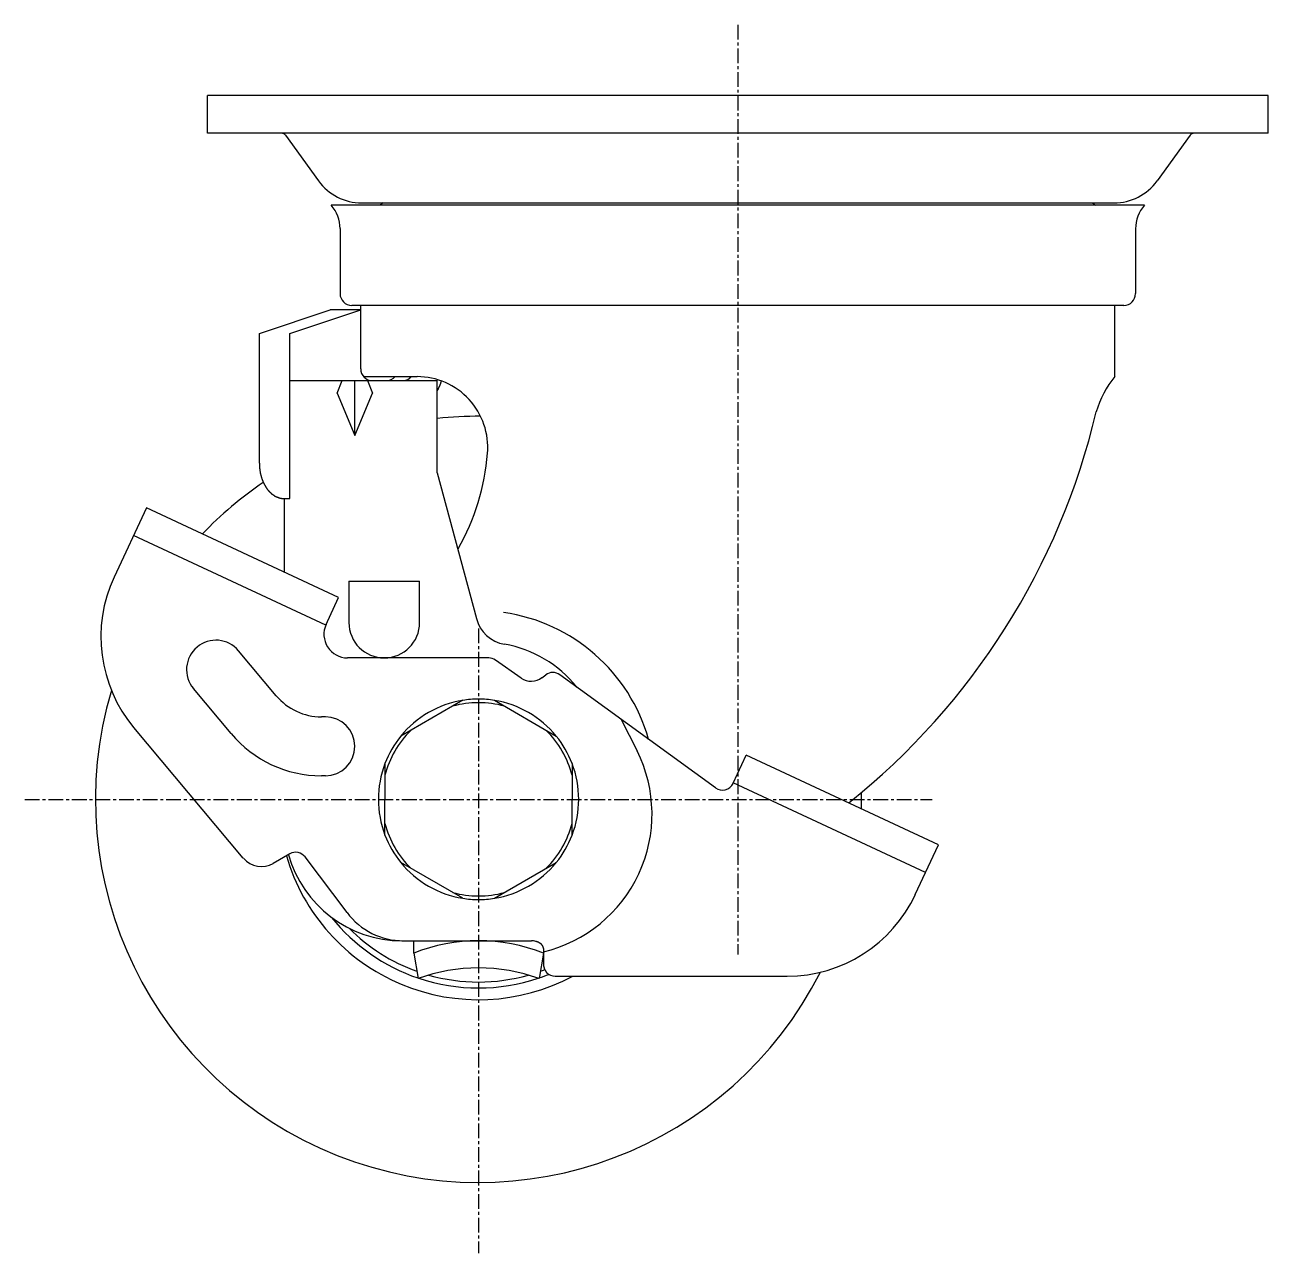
# Model space of a CAD drawing. Extents: x -3464 to -3184, y -524 to -53.
# Drawn here: x -3295.8 to -3190.3, y -346.8 to -242.6 of the extents above; entities that cross this region are included whole.
import ezdxf

# ---------------------------------------------------------------- set-up
doc = ezdxf.new("R2010")
doc.units = 0
doc.linetypes.add('CENTER', pattern=[2, 1.25, -0.25, 0.25, -0.25])
doc.layers.get('0').update_dxf_attribs({"linetype": 'CONTINUOUS'})
doc.layers.add('CENTER', color=1, linetype='CENTER')

msp = doc.modelspace()

# ---------------------------------------------------------------- linework, layer by layer
at = {"color": 7, "linetype": 'CONTINUOUS'}
for p, q in [((-3280.27, -251.77), (-3280.27, -248.57)), ((-3190.27, -248.57), (-3280.27, -248.57)), ((-3190.27, -251.77), (-3190.27, -248.57)), ((-3190.27, -251.77), (-3280.27, -251.77)), ((-3273.65, -251.93), (-3270.84, -255.81)), ((-3196.89, -251.93), (-3199.69, -255.81)), ((-3200.77, -257.87), (-3269.77, -257.87)), ((-3267.41, -257.67), (-3203.34, -257.67)), ((-3265.35, -257.67), (-3265.61, -257.87)), ((-3206.47, -257.87), (-3206.77, -257.87)), ((-3205.18, -257.67), (-3204.93, -257.87)), ((-3269.02, -259.85), (-3269.02, -265.37)), ((-3201.52, -259.87), (-3201.52, -265.37)), ((-3275.87, -268.75), (-3269.87, -266.75)), ((-3273.27, -268.75), (-3267.27, -266.75)), ((-3267.27, -266.75), (-3269.87, -266.75)), ((-3202.52, -266.37), (-3268.02, -266.37)), ((-3267.27, -271.75), (-3267.27, -266.41)), ((-3267.27, -271.75), (-3267.27, -266.41)), ((-3203.27, -272.41), (-3203.27, -266.41)), ((-3275.87, -279.75), (-3275.87, -268.75)), ((-3273.27, -282.75), (-3273.27, -268.75)), ((-3273.27, -272.75), (-3260.77, -272.75)), ((-3269.28, -273.81), (-3268.84, -272.75)), ((-3267.77, -277.41), (-3267.77, -272.75)), ((-3267.03, -272.41), (-3262.49, -272.41)), ((-3266.7, -272.75), (-3266.26, -273.81)), ((-3260.77, -280.57), (-3260.77, -272.75)), ((-3269.28, -273.81), (-3267.77, -277.41)), ((-3267.77, -277.41), (-3266.26, -273.81)), ((-3260.77, -280.57), (-3257.45, -292.93)), ((-3285.46, -283.54), (-3288.2, -289.41)), ((-3269.14, -291.14), (-3285.46, -283.54)), ((-3273.77, -282.75), (-3273.27, -282.75)), ((-3273.77, -282.75), (-3273.77, -288.99)), ((-3270.24, -293.5), (-3286.56, -285.89)), ((-3268.27, -289.77), (-3268.27, -293.27)), ((-3268.27, -289.77), (-3262.27, -289.77)), ((-3262.27, -293.27), (-3262.27, -289.77)), ((-3270.24, -293.5), (-3269.14, -291.14)), ((-3274.43, -299.48), (-3277.64, -295.66)), ((-3256.41, -296.27), (-3268.39, -296.27)), ((-3253.65, -297.98), (-3255.84, -296.45)), ((-3251.89, -297.95), (-3251.57, -297.71)), ((-3237.17, -307.3), (-3250.38, -297.7)), ((-3278.26, -302.69), (-3281.47, -298.87)), ((-3258.61, -299.87), (-3263.87, -302.91)), ((-3255.93, -299.87), (-3250.67, -302.91)), ((-3270.27, -301.27), (-3270.6, -301.27)), ((-3245.16, -301.49), (-3243.82, -304.15)), ((-3277.23, -313.26), (-3286.51, -302.19)), ((-3235.67, -306.91), (-3234.55, -304.51)), ((-3218.24, -312.12), (-3234.55, -304.51)), ((-3265.21, -305.23), (-3265.21, -308.27)), ((-3249.33, -305.23), (-3249.33, -308.27)), ((-3270.27, -306.27), (-3270.6, -306.27)), ((-3219.34, -314.48), (-3235.65, -306.87)), ((-3265.21, -311.3), (-3265.21, -308.27)), ((-3249.33, -311.3), (-3249.33, -308.27)), ((-3220.21, -316.34), (-3218.24, -312.12)), ((-3273.29, -312.9), (-3274.69, -313.71)), ((-3268.43, -317.88), (-3271.99, -313.16)), ((-3258.61, -316.66), (-3263.87, -313.63)), ((-3255.93, -316.66), (-3250.67, -313.63)), ((-3263.77, -320.27), (-3252.77, -320.27)), ((-3262.77, -321.31), (-3262.77, -320.27)), ((-3262.77, -321.31), (-3262.4, -323.47)), ((-3251.77, -321.31), (-3252.14, -323.47)), ((-3251.77, -320.93), (-3251.77, -322.2)), ((-3250.77, -323.27), (-3231.08, -323.27))]:
    msp.add_line(p, q, dxfattribs=at)
for points in [[(-3263.71, -272.75, 0), (-3263.7, -272.75, 0), (-3263.69, -272.75, 0), (-3263.69, -272.75, 0), (-3263.68, -272.75, 0), (-3263.67, -272.75, 0), (-3263.67, -272.75, 0), (-3263.66, -272.75, 0), (-3263.65, -272.75, 0), (-3263.65, -272.75, 0), (-3263.64, -272.75, 0), (-3263.63, -272.75, 0), (-3263.63, -272.75, 0), (-3263.62, -272.75, 0), (-3263.62, -272.75, 0), (-3263.61, -272.75, 0), (-3263.6, -272.75, 0), (-3263.6, -272.75, 0), (-3263.59, -272.75, 0), (-3263.58, -272.75, 0), (-3263.58, -272.75, 0), (-3263.57, -272.75, 0), (-3263.56, -272.74, 0), (-3263.56, -272.74, 0), (-3263.55, -272.74, 0), (-3263.54, -272.74, 0), (-3263.54, -272.74, 0), (-3263.53, -272.74, 0), (-3263.53, -272.74, 0), (-3263.52, -272.74, 0), (-3263.51, -272.73, 0), (-3263.51, -272.73, 0), (-3263.5, -272.73, 0), (-3263.49, -272.73, 0), (-3263.49, -272.73, 0), (-3263.48, -272.73, 0), (-3263.47, -272.73, 0), (-3263.47, -272.72, 0), (-3263.46, -272.72, 0), (-3263.46, -272.72, 0), (-3263.45, -272.72, 0), (-3263.44, -272.72, 0), (-3263.44, -272.71, 0), (-3263.43, -272.71, 0), (-3263.42, -272.71, 0), (-3263.42, -272.71, 0), (-3263.41, -272.71, 0), (-3263.41, -272.7, 0), (-3263.4, -272.7, 0), (-3263.39, -272.7, 0), (-3263.39, -272.7, 0), (-3263.38, -272.7, 0), (-3263.38, -272.69, 0), (-3263.37, -272.69, 0), (-3263.36, -272.69, 0), (-3263.36, -272.69, 0), (-3263.35, -272.69, 0), (-3263.35, -272.68, 0), (-3263.34, -272.68, 0), (-3263.33, -272.68, 0), (-3263.33, -272.67, 0), (-3263.32, -272.67, 0), (-3263.32, -272.67, 0), (-3263.31, -272.67, 0), (-3263.3, -272.66, 0), (-3263.3, -272.66, 0), (-3263.29, -272.66, 0), (-3263.29, -272.65, 0), (-3263.28, -272.65, 0), (-3263.27, -272.65, 0), (-3263.27, -272.65, 0), (-3263.26, -272.64, 0), (-3263.26, -272.64, 0), (-3263.25, -272.64, 0), (-3263.25, -272.63, 0), (-3263.24, -272.63, 0), (-3263.23, -272.63, 0), (-3263.23, -272.62, 0), (-3263.22, -272.62, 0), (-3263.22, -272.62, 0), (-3263.21, -272.61, 0), (-3263.21, -272.61, 0), (-3263.2, -272.61, 0), (-3263.19, -272.6, 0), (-3263.19, -272.6, 0), (-3263.18, -272.6, 0), (-3263.18, -272.59, 0), (-3263.17, -272.59, 0), (-3263.17, -272.58, 0), (-3263.16, -272.58, 0), (-3263.16, -272.58, 0), (-3263.15, -272.57, 0), (-3263.15, -272.57, 0), (-3263.14, -272.57, 0), (-3263.14, -272.56, 0), (-3263.13, -272.56, 0), (-3263.13, -272.55, 0), (-3263.12, -272.55, 0), (-3263.11, -272.55, 0), (-3263.11, -272.54, 0), (-3263.1, -272.54, 0), (-3263.1, -272.53, 0), (-3263.09, -272.53, 0), (-3263.09, -272.52, 0), (-3263.08, -272.52, 0), (-3263.08, -272.52, 0), (-3263.07, -272.51, 0), (-3263.07, -272.51, 0), (-3263.07, -272.5, 0), (-3263.06, -272.5, 0), (-3263.06, -272.49, 0), (-3263.05, -272.49, 0), (-3263.05, -272.48, 0), (-3263.04, -272.48, 0), (-3263.04, -272.48, 0), (-3263.03, -272.47, 0), (-3263.03, -272.47, 0), (-3263.02, -272.46, 0), (-3263.02, -272.46, 0), (-3263.01, -272.45, 0), (-3263.01, -272.45, 0), (-3263, -272.44, 0), (-3263, -272.44, 0), (-3263, -272.43, 0), (-3262.99, -272.43, 0), (-3262.99, -272.42, 0), (-3262.98, -272.42, 0), (-3262.98, -272.41, 0), (-3262.97, -272.41, 0)], [(-3275.87, -279.75, 0), (-3275.87, -279.79, 0), (-3275.87, -279.83, 0), (-3275.87, -279.87, 0), (-3275.87, -279.9, 0), (-3275.86, -279.94, 0), (-3275.86, -279.98, 0), (-3275.86, -280.01, 0), (-3275.86, -280.05, 0), (-3275.86, -280.08, 0), (-3275.85, -280.12, 0), (-3275.85, -280.16, 0), (-3275.85, -280.19, 0), (-3275.84, -280.23, 0), (-3275.84, -280.27, 0), (-3275.83, -280.3, 0), (-3275.83, -280.34, 0), (-3275.82, -280.38, 0), (-3275.82, -280.41, 0), (-3275.81, -280.45, 0), (-3275.81, -280.48, 0), (-3275.8, -280.52, 0), (-3275.79, -280.56, 0), (-3275.79, -280.59, 0), (-3275.78, -280.62, 0), (-3275.77, -280.66, 0), (-3275.76, -280.69, 0), (-3275.75, -280.73, 0), (-3275.75, -280.76, 0), (-3275.74, -280.8, 0), (-3275.73, -280.83, 0), (-3275.72, -280.87, 0), (-3275.71, -280.9, 0), (-3275.7, -280.94, 0), (-3275.69, -280.97, 0), (-3275.68, -281, 0), (-3275.67, -281.04, 0), (-3275.66, -281.07, 0), (-3275.64, -281.1, 0), (-3275.63, -281.14, 0), (-3275.62, -281.17, 0), (-3275.61, -281.2, 0), (-3275.6, -281.23, 0), (-3275.58, -281.26, 0), (-3275.57, -281.3, 0), (-3275.56, -281.33, 0), (-3275.54, -281.36, 0), (-3275.53, -281.39, 0), (-3275.51, -281.42, 0), (-3275.5, -281.45, 0), (-3275.49, -281.48, 0), (-3275.47, -281.51, 0), (-3275.45, -281.54, 0), (-3275.44, -281.57, 0), (-3275.42, -281.6, 0), (-3275.41, -281.63, 0), (-3275.39, -281.66, 0), (-3275.37, -281.69, 0), (-3275.36, -281.71, 0), (-3275.34, -281.74, 0), (-3275.32, -281.77, 0), (-3275.31, -281.8, 0), (-3275.29, -281.82, 0), (-3275.27, -281.85, 0), (-3275.25, -281.88, 0), (-3275.23, -281.9, 0), (-3275.22, -281.93, 0), (-3275.2, -281.95, 0), (-3275.18, -281.98, 0), (-3275.16, -282, 0), (-3275.14, -282.03, 0), (-3275.12, -282.05, 0), (-3275.1, -282.07, 0), (-3275.08, -282.1, 0), (-3275.06, -282.12, 0), (-3275.04, -282.14, 0), (-3275.02, -282.16, 0), (-3275, -282.19, 0), (-3274.98, -282.21, 0), (-3274.96, -282.23, 0), (-3274.93, -282.25, 0), (-3274.91, -282.27, 0), (-3274.89, -282.29, 0), (-3274.87, -282.31, 0), (-3274.85, -282.33, 0), (-3274.83, -282.35, 0), (-3274.8, -282.37, 0), (-3274.78, -282.38, 0), (-3274.76, -282.4, 0), (-3274.74, -282.42, 0), (-3274.71, -282.43, 0), (-3274.69, -282.45, 0), (-3274.67, -282.47, 0), (-3274.64, -282.48, 0), (-3274.62, -282.5, 0), (-3274.6, -282.51, 0), (-3274.57, -282.53, 0), (-3274.55, -282.54, 0), (-3274.52, -282.55, 0), (-3274.5, -282.57, 0), (-3274.48, -282.58, 0), (-3274.45, -282.59, 0), (-3274.43, -282.6, 0), (-3274.4, -282.61, 0), (-3274.38, -282.62, 0), (-3274.35, -282.64, 0), (-3274.33, -282.65, 0), (-3274.3, -282.65, 0), (-3274.28, -282.67, 0), (-3274.25, -282.67, 0), (-3274.23, -282.68, 0), (-3274.2, -282.69, 0), (-3274.18, -282.7, 0), (-3274.15, -282.7, 0), (-3274.13, -282.71, 0), (-3274.1, -282.72, 0), (-3274.08, -282.72, 0), (-3274.05, -282.73, 0), (-3274.03, -282.73, 0), (-3274, -282.74, 0), (-3273.97, -282.74, 0), (-3273.95, -282.74, 0), (-3273.92, -282.75, 0), (-3273.9, -282.75, 0), (-3273.87, -282.75, 0), (-3273.85, -282.75, 0), (-3273.82, -282.75, 0), (-3273.79, -282.75, 0), (-3273.77, -282.75, 0)], [(-3251.77, -320.93, 0), (-3251.77, -320.93, 0), (-3251.77, -320.92, 0), (-3251.77, -320.91, 0), (-3251.77, -320.91, 0), (-3251.77, -320.9, 0), (-3251.77, -320.89, 0), (-3251.77, -320.89, 0), (-3251.77, -320.88, 0), (-3251.77, -320.88, 0), (-3251.77, -320.87, 0), (-3251.77, -320.86, 0), (-3251.77, -320.86, 0), (-3251.77, -320.85, 0), (-3251.78, -320.85, 0), (-3251.78, -320.84, 0), (-3251.78, -320.83, 0), (-3251.78, -320.83, 0), (-3251.78, -320.82, 0), (-3251.78, -320.81, 0), (-3251.78, -320.81, 0), (-3251.79, -320.8, 0), (-3251.79, -320.8, 0), (-3251.79, -320.79, 0), (-3251.79, -320.79, 0), (-3251.79, -320.78, 0), (-3251.8, -320.77, 0), (-3251.8, -320.77, 0), (-3251.8, -320.76, 0), (-3251.8, -320.75, 0), (-3251.81, -320.75, 0), (-3251.81, -320.74, 0), (-3251.81, -320.74, 0), (-3251.81, -320.73, 0), (-3251.82, -320.73, 0), (-3251.82, -320.72, 0), (-3251.82, -320.71, 0), (-3251.83, -320.71, 0), (-3251.83, -320.7, 0), (-3251.83, -320.7, 0), (-3251.84, -320.69, 0), (-3251.84, -320.69, 0), (-3251.84, -320.68, 0), (-3251.85, -320.67, 0), (-3251.85, -320.67, 0), (-3251.86, -320.66, 0), (-3251.86, -320.66, 0), (-3251.86, -320.65, 0), (-3251.87, -320.64, 0), (-3251.87, -320.64, 0), (-3251.88, -320.63, 0), (-3251.88, -320.63, 0), (-3251.89, -320.62, 0), (-3251.89, -320.62, 0), (-3251.89, -320.61, 0), (-3251.9, -320.61, 0), (-3251.9, -320.6, 0), (-3251.91, -320.6, 0), (-3251.91, -320.59, 0), (-3251.92, -320.59, 0), (-3251.92, -320.58, 0), (-3251.93, -320.58, 0), (-3251.93, -320.57, 0), (-3251.94, -320.56, 0), (-3251.95, -320.56, 0), (-3251.95, -320.56, 0), (-3251.96, -320.55, 0), (-3251.96, -320.55, 0), (-3251.97, -320.54, 0), (-3251.97, -320.54, 0), (-3251.98, -320.53, 0), (-3251.99, -320.53, 0), (-3251.99, -320.52, 0), (-3252, -320.52, 0), (-3252, -320.51, 0), (-3252.01, -320.51, 0), (-3252.02, -320.5, 0), (-3252.02, -320.5, 0), (-3252.03, -320.49, 0), (-3252.04, -320.49, 0), (-3252.04, -320.48, 0), (-3252.05, -320.48, 0), (-3252.06, -320.48, 0), (-3252.06, -320.47, 0), (-3252.07, -320.47, 0), (-3252.08, -320.46, 0), (-3252.08, -320.46, 0), (-3252.09, -320.45, 0), (-3252.1, -320.45, 0), (-3252.1, -320.45, 0), (-3252.11, -320.44, 0), (-3252.12, -320.44, 0), (-3252.13, -320.44, 0), (-3252.13, -320.43, 0), (-3252.14, -320.43, 0), (-3252.15, -320.42, 0), (-3252.16, -320.42, 0), (-3252.16, -320.42, 0), (-3252.17, -320.41, 0), (-3252.18, -320.41, 0), (-3252.19, -320.4, 0), (-3252.19, -320.4, 0), (-3252.2, -320.4, 0), (-3252.21, -320.39, 0), (-3252.22, -320.39, 0), (-3252.23, -320.39, 0), (-3252.23, -320.38, 0), (-3252.24, -320.38, 0), (-3252.25, -320.38, 0), (-3252.26, -320.38, 0), (-3252.27, -320.37, 0), (-3252.27, -320.37, 0), (-3252.28, -320.37, 0), (-3252.29, -320.37, 0), (-3252.3, -320.36, 0), (-3252.31, -320.36, 0), (-3252.32, -320.36, 0), (-3252.32, -320.35, 0), (-3252.33, -320.35, 0), (-3252.34, -320.35, 0), (-3252.35, -320.35, 0), (-3252.36, -320.34, 0), (-3252.37, -320.34, 0), (-3252.38, -320.34, 0), (-3252.39, -320.34, 0), (-3252.39, -320.33, 0), (-3252.4, -320.33, 0), (-3252.41, -320.33, 0), (-3252.42, -320.33, 0)], [(-3251.77, -322.19, 0), (-3251.77, -322.2, 0), (-3251.77, -322.21, 0), (-3251.77, -322.21, 0), (-3251.77, -322.22, 0), (-3251.77, -322.23, 0), (-3251.77, -322.23, 0), (-3251.77, -322.24, 0), (-3251.77, -322.25, 0), (-3251.77, -322.25, 0), (-3251.77, -322.26, 0), (-3251.77, -322.27, 0), (-3251.77, -322.27, 0), (-3251.77, -322.28, 0), (-3251.76, -322.29, 0), (-3251.76, -322.29, 0), (-3251.76, -322.3, 0), (-3251.76, -322.31, 0), (-3251.76, -322.31, 0), (-3251.76, -322.32, 0), (-3251.76, -322.33, 0), (-3251.76, -322.33, 0), (-3251.76, -322.34, 0), (-3251.76, -322.35, 0), (-3251.76, -322.36, 0), (-3251.76, -322.36, 0), (-3251.76, -322.37, 0), (-3251.75, -322.38, 0), (-3251.75, -322.38, 0), (-3251.75, -322.39, 0), (-3251.75, -322.39, 0), (-3251.75, -322.4, 0), (-3251.75, -322.41, 0), (-3251.75, -322.42, 0), (-3251.75, -322.42, 0), (-3251.75, -322.43, 0), (-3251.74, -322.44, 0), (-3251.74, -322.44, 0), (-3251.74, -322.45, 0), (-3251.74, -322.45, 0), (-3251.74, -322.46, 0), (-3251.74, -322.47, 0), (-3251.74, -322.47, 0), (-3251.73, -322.48, 0), (-3251.73, -322.49, 0), (-3251.73, -322.49, 0), (-3251.73, -322.5, 0), (-3251.73, -322.51, 0), (-3251.73, -322.51, 0), (-3251.72, -322.52, 0), (-3251.72, -322.53, 0), (-3251.72, -322.53, 0), (-3251.72, -322.54, 0), (-3251.72, -322.55, 0), (-3251.71, -322.55, 0), (-3251.71, -322.56, 0), (-3251.71, -322.56, 0), (-3251.71, -322.57, 0), (-3251.71, -322.58, 0), (-3251.7, -322.58, 0), (-3251.7, -322.59, 0), (-3251.7, -322.6, 0), (-3251.7, -322.6, 0), (-3251.69, -322.61, 0), (-3251.69, -322.62, 0), (-3251.69, -322.62, 0), (-3251.69, -322.63, 0), (-3251.69, -322.63, 0), (-3251.68, -322.64, 0), (-3251.68, -322.65, 0), (-3251.68, -322.65, 0), (-3251.67, -322.66, 0), (-3251.67, -322.67, 0), (-3251.67, -322.67, 0), (-3251.67, -322.68, 0), (-3251.66, -322.68, 0), (-3251.66, -322.69, 0), (-3251.66, -322.7, 0), (-3251.66, -322.7, 0), (-3251.65, -322.71, 0), (-3251.65, -322.71, 0), (-3251.65, -322.72, 0), (-3251.64, -322.73, 0), (-3251.64, -322.73, 0), (-3251.64, -322.74, 0), (-3251.64, -322.74, 0), (-3251.63, -322.75, 0), (-3251.63, -322.75, 0), (-3251.63, -322.76, 0), (-3251.62, -322.77, 0), (-3251.62, -322.77, 0), (-3251.62, -322.78, 0), (-3251.61, -322.78, 0), (-3251.61, -322.79, 0), (-3251.61, -322.8, 0), (-3251.6, -322.8, 0), (-3251.6, -322.81, 0), (-3251.6, -322.81, 0), (-3251.59, -322.82, 0), (-3251.59, -322.82, 0), (-3251.59, -322.83, 0), (-3251.58, -322.83, 0), (-3251.58, -322.84, 0), (-3251.58, -322.85, 0), (-3251.57, -322.85, 0), (-3251.57, -322.86, 0), (-3251.56, -322.86, 0), (-3251.56, -322.87, 0), (-3251.56, -322.87, 0), (-3251.55, -322.88, 0), (-3251.55, -322.88, 0), (-3251.55, -322.89, 0), (-3251.54, -322.89, 0), (-3251.54, -322.9, 0), (-3251.53, -322.9, 0), (-3251.53, -322.91, 0), (-3251.53, -322.91, 0), (-3251.52, -322.92, 0), (-3251.52, -322.92, 0), (-3251.51, -322.93, 0), (-3251.51, -322.94, 0), (-3251.51, -322.94, 0), (-3251.5, -322.94, 0), (-3251.5, -322.95, 0), (-3251.49, -322.95, 0), (-3251.49, -322.96, 0), (-3251.48, -322.96, 0), (-3251.48, -322.97, 0), (-3251.48, -322.97, 0)]]:
    msp.add_polyline3d(points, dxfattribs=at)
at = {"color": 7}
msp.add_polyline3d([(-3260.77, -273.61, 0), (-3260.77, -273.6, 0), (-3260.76, -273.6, 0), (-3260.76, -273.59, 0), (-3260.76, -273.59, 0), (-3260.76, -273.58, 0), (-3260.75, -273.58, 0), (-3260.75, -273.58, 0), (-3260.75, -273.57, 0), (-3260.75, -273.57, 0), (-3260.74, -273.56, 0), (-3260.74, -273.56, 0), (-3260.74, -273.56, 0), (-3260.74, -273.55, 0), (-3260.73, -273.55, 0), (-3260.73, -273.54, 0), (-3260.73, -273.54, 0), (-3260.73, -273.54, 0), (-3260.73, -273.53, 0), (-3260.72, -273.53, 0), (-3260.72, -273.52, 0), (-3260.72, -273.52, 0), (-3260.72, -273.51, 0), (-3260.71, -273.51, 0), (-3260.71, -273.51, 0), (-3260.71, -273.5, 0), (-3260.71, -273.5, 0), (-3260.71, -273.49, 0), (-3260.7, -273.49, 0), (-3260.7, -273.49, 0), (-3260.7, -273.48, 0), (-3260.7, -273.48, 0), (-3260.69, -273.47, 0), (-3260.69, -273.47, 0), (-3260.69, -273.46, 0), (-3260.69, -273.46, 0), (-3260.68, -273.46, 0), (-3260.68, -273.45, 0), (-3260.68, -273.45, 0), (-3260.68, -273.44, 0), (-3260.68, -273.44, 0), (-3260.67, -273.44, 0), (-3260.67, -273.43, 0), (-3260.67, -273.43, 0), (-3260.67, -273.42, 0), (-3260.67, -273.42, 0), (-3260.66, -273.41, 0), (-3260.66, -273.41, 0), (-3260.66, -273.4, 0), (-3260.66, -273.4, 0), (-3260.65, -273.4, 0), (-3260.65, -273.39, 0), (-3260.65, -273.39, 0), (-3260.65, -273.38, 0), (-3260.65, -273.38, 0), (-3260.64, -273.38, 0), (-3260.64, -273.37, 0), (-3260.64, -273.37, 0), (-3260.64, -273.36, 0), (-3260.64, -273.36, 0), (-3260.63, -273.35, 0), (-3260.63, -273.35, 0), (-3260.63, -273.35, 0), (-3260.63, -273.34, 0), (-3260.63, -273.34, 0), (-3260.62, -273.33, 0), (-3260.62, -273.33, 0), (-3260.62, -273.32, 0), (-3260.62, -273.32, 0), (-3260.61, -273.32, 0), (-3260.61, -273.31, 0), (-3260.61, -273.31, 0), (-3260.61, -273.3, 0), (-3260.61, -273.3, 0), (-3260.6, -273.29, 0), (-3260.6, -273.29, 0), (-3260.6, -273.29, 0), (-3260.6, -273.28, 0), (-3260.6, -273.28, 0), (-3260.59, -273.27, 0), (-3260.59, -273.27, 0), (-3260.59, -273.26, 0), (-3260.59, -273.26, 0), (-3260.59, -273.25, 0), (-3260.59, -273.25, 0), (-3260.58, -273.25, 0), (-3260.58, -273.24, 0), (-3260.58, -273.24, 0), (-3260.58, -273.23, 0), (-3260.58, -273.23, 0), (-3260.57, -273.23, 0), (-3260.57, -273.22, 0), (-3260.57, -273.22, 0), (-3260.57, -273.21, 0), (-3260.57, -273.21, 0), (-3260.56, -273.2, 0), (-3260.56, -273.2, 0), (-3260.56, -273.19, 0), (-3260.56, -273.19, 0), (-3260.56, -273.19, 0), (-3260.55, -273.18, 0), (-3260.55, -273.18, 0), (-3260.55, -273.17, 0), (-3260.55, -273.17, 0), (-3260.55, -273.16, 0), (-3260.55, -273.16, 0), (-3260.54, -273.15, 0), (-3260.54, -273.15, 0), (-3260.54, -273.15, 0), (-3260.54, -273.14, 0), (-3260.54, -273.14, 0), (-3260.53, -273.13, 0), (-3260.53, -273.13, 0), (-3260.53, -273.12, 0), (-3260.53, -273.12, 0), (-3260.53, -273.12, 0), (-3260.53, -273.11, 0), (-3260.52, -273.11, 0), (-3260.52, -273.1, 0), (-3260.52, -273.1, 0), (-3260.52, -273.09, 0), (-3260.52, -273.09, 0), (-3260.52, -273.08, 0), (-3260.51, -273.08, 0), (-3260.51, -273.08, 0), (-3260.51, -273.07, 0), (-3260.51, -273.07, 0), (-3260.51, -273.06, 0), (-3260.51, -273.06, 0), (-3260.5, -273.05, 0), (-3260.5, -273.05, 0), (-3260.5, -273.05, 0), (-3260.5, -273.04, 0), (-3260.5, -273.04, 0), (-3260.5, -273.03, 0), (-3260.49, -273.03, 0), (-3260.49, -273.02, 0), (-3260.49, -273.02, 0), (-3260.49, -273.01, 0), (-3260.49, -273.01, 0), (-3260.49, -273.01, 0), (-3260.48, -273, 0), (-3260.48, -273, 0), (-3260.48, -272.99, 0), (-3260.48, -272.99, 0), (-3260.48, -272.98, 0), (-3260.48, -272.98, 0), (-3260.47, -272.97, 0), (-3260.47, -272.97, 0), (-3260.47, -272.97, 0), (-3260.47, -272.96, 0), (-3260.47, -272.96, 0), (-3260.47, -272.95, 0), (-3260.47, -272.95, 0), (-3260.46, -272.94, 0), (-3260.46, -272.94, 0), (-3260.46, -272.93, 0), (-3260.46, -272.93, 0), (-3260.46, -272.93, 0), (-3260.46, -272.92, 0), (-3260.45, -272.92, 0), (-3260.45, -272.91, 0), (-3260.45, -272.91, 0), (-3260.45, -272.9, 0), (-3260.45, -272.9, 0), (-3260.45, -272.89, 0), (-3260.45, -272.89, 0), (-3260.44, -272.88, 0), (-3260.44, -272.88, 0), (-3260.44, -272.88, 0), (-3260.44, -272.87, 0), (-3260.44, -272.87, 0), (-3260.44, -272.86, 0), (-3260.44, -272.86, 0), (-3260.43, -272.85, 0), (-3260.43, -272.85, 0), (-3260.43, -272.85, 0), (-3260.43, -272.84, 0), (-3260.43, -272.84, 0), (-3260.43, -272.83, 0), (-3260.43, -272.83, 0), (-3260.42, -272.82, 0), (-3260.42, -272.82, 0), (-3260.42, -272.81, 0), (-3260.42, -272.81, 0), (-3260.42, -272.8, 0), (-3260.42, -272.8, 0), (-3260.42, -272.8, 0), (-3260.42, -272.79, 0), (-3260.41, -272.79, 0), (-3260.41, -272.78, 0), (-3260.41, -272.78, 0)], dxfattribs=at)
at = {"color": 7, "linetype": 'CONTINUOUS'}
for centre, radius, start, end in [((-3273.97, -252.17), 0.4, 35.9142, 90), ((-3196.56, -252.17), 0.4, 90, 144.0858), ((-3267.2, -253.17), 4.5, 215.9142, 270), ((-3203.34, -253.17), 4.5, 270, 324.0858), ((-3272.02, -259.85), 3, 0, 41.4096), ((-3198.48, -259.87), 3.04, 138.8879, 180), ((-3268.02, -265.37), 1, 180, 270), ((-3202.52, -265.37), 1, 270, 0), ((-3263.27, -266.41), 4, 179.4628, 180), ((-3207.27, -266.41), 4, 0, 0.5372), ((-3266.27, -271.75), 1, 180, 270), ((-3265.1, -271.75), 1, 270, 319.2696), ((-3262.49, -278.41), 6, 355.1098, 90), ((-3197.16, -277.58), 8, 139.7239, 164.2482), ((-3257.27, -308.27), 32.5, 89.6981, 96.1823), ((-3263.27, -261.66), 60, 308.5718, 346.7549), ((-3276.43, -277.21), 20, 330.6639, 355.1098), ((-3257.27, -308.27), 32.5, 124.1905, 136.1509), ((-3277.32, -294.48), 12, 155, 220), ((-3265.27, -293.27), 3, 180, 0), ((-3254.56, -292.16), 3, 195, 260.2068), ((-3257.27, -307.27), 15, 15.8083, 81.8483), ((-3268.39, -294.27), 2, 155, 270), ((-3279.55, -297.27), 2.5, 40, 220), ((-3256.77, -304.97), 10, 38.496, 80.2068), ((-3256.41, -297.27), 1, 55, 90), ((-3250.96, -298.51), 1, 53.9882, 127), ((-3252.79, -296.75), 1.5, 235, 307), ((-3257.27, -308.27), 32.5, 163.4815, 333.1785), ((-3270.6, -296.27), 5, 220, 270), ((-3257.27, -308.27), 8.5, 99.0861, 140.9139), ((-3257.27, -308.27), 8.2, 90, 105.5332), ((-3257.27, -308.27), 8.5, 90, 99.0861), ((-3257.27, -308.27), 8.5, 80.9139, 90), ((-3257.27, -308.27), 8.2, 74.4668, 90), ((-3257.27, -308.27), 8.5, 39.0861, 80.9139), ((-3270.27, -303.77), 2.5, 270, 90), ((-3270.6, -296.27), 10, 220, 270), ((-3257.27, -308.27), 8.2, 134.4668, 165.5332), ((-3257.27, -308.27), 8.2, 14.4668, 45.5332), ((-3257.27, -308.27), 8.5, 140.9139, 159.0861), ((-3257.27, -308.27), 8.5, 20.9139, 39.0861), ((-3254.55, -309.53), 12, 283.4005, 26.6423), ((-3257.27, -308.27), 8.5, 159.0861, 200.9139), ((-3257.27, -308.27), 8.5, 339.0861, 20.9139), ((-3236.58, -306.49), 1, 233.9882, 335), ((-3257.27, -308.27), 32.5, 358.5782, 1.0289), ((-3257.27, -308.27), 8.2, 194.4668, 225.5332), ((-3257.27, -308.27), 8.2, 314.4668, 345.5332), ((-3257.27, -308.27), 8.5, 200.9139, 219.0861), ((-3257.27, -308.27), 8.5, 320.9139, 339.0861), ((-3275.69, -311.98), 2, 220, 300), ((-3257.27, -308.27), 17, 196.391, 298.0725), ((-3263.77, -310.27), 10, 195.6287, 270), ((-3272.79, -313.76), 1, 37, 120), ((-3257.27, -308.27), 8.5, 219.0861, 260.9139), ((-3257.27, -308.27), 8.5, 279.0861, 320.9139), ((-3257.27, -308.27), 8.2, 254.4668, 270), ((-3257.27, -308.27), 8.2, 270, 285.5332), ((-3231.08, -311.27), 12, 270, 335), ((-3257.27, -308.27), 8.5, 260.9139, 270), ((-3257.27, -308.27), 8.5, 270, 279.0861), ((-3257.27, -308.27), 16, 218.7679, 251.2629), ((-3263.64, -314.27), 6, 217, 270), ((-3257.27, -308.27), 15.5, 224.8968, 250.257), ((-3257.27, -335.27), 15, 68.4898, 111.5102), ((-3252.77, -321.27), 1, 69.6584, 90), ((-3257.27, -337.57), 15, 69.9988, 110.0012), ((-3257.27, -308.27), 15.5, 289.743, 291.2493), ((-3257.27, -308.27), 16, 251.5659, 288.4341), ((-3257.27, -308.27), 15.5, 254.1439, 285.8561), ((-3257.27, -308.27), 16, 288.7371, 291.8954), ((-3250.77, -322.27), 1, 224.9834, 270)]:
    msp.add_arc(centre, radius, start, end, dxfattribs=at)
at = {"layer": 'CENTER', "color": 1, "linetype": 'CENTER'}
for p, q in [((-3235.27, -242.57), (-3235.27, -321.43)), ((-3257.27, -293.77), (-3257.27, -346.77)), ((-3295.77, -308.27), (-3218.77, -308.27))]:
    msp.add_line(p, q, dxfattribs=at)

doc.saveas('drawing.dxf')
